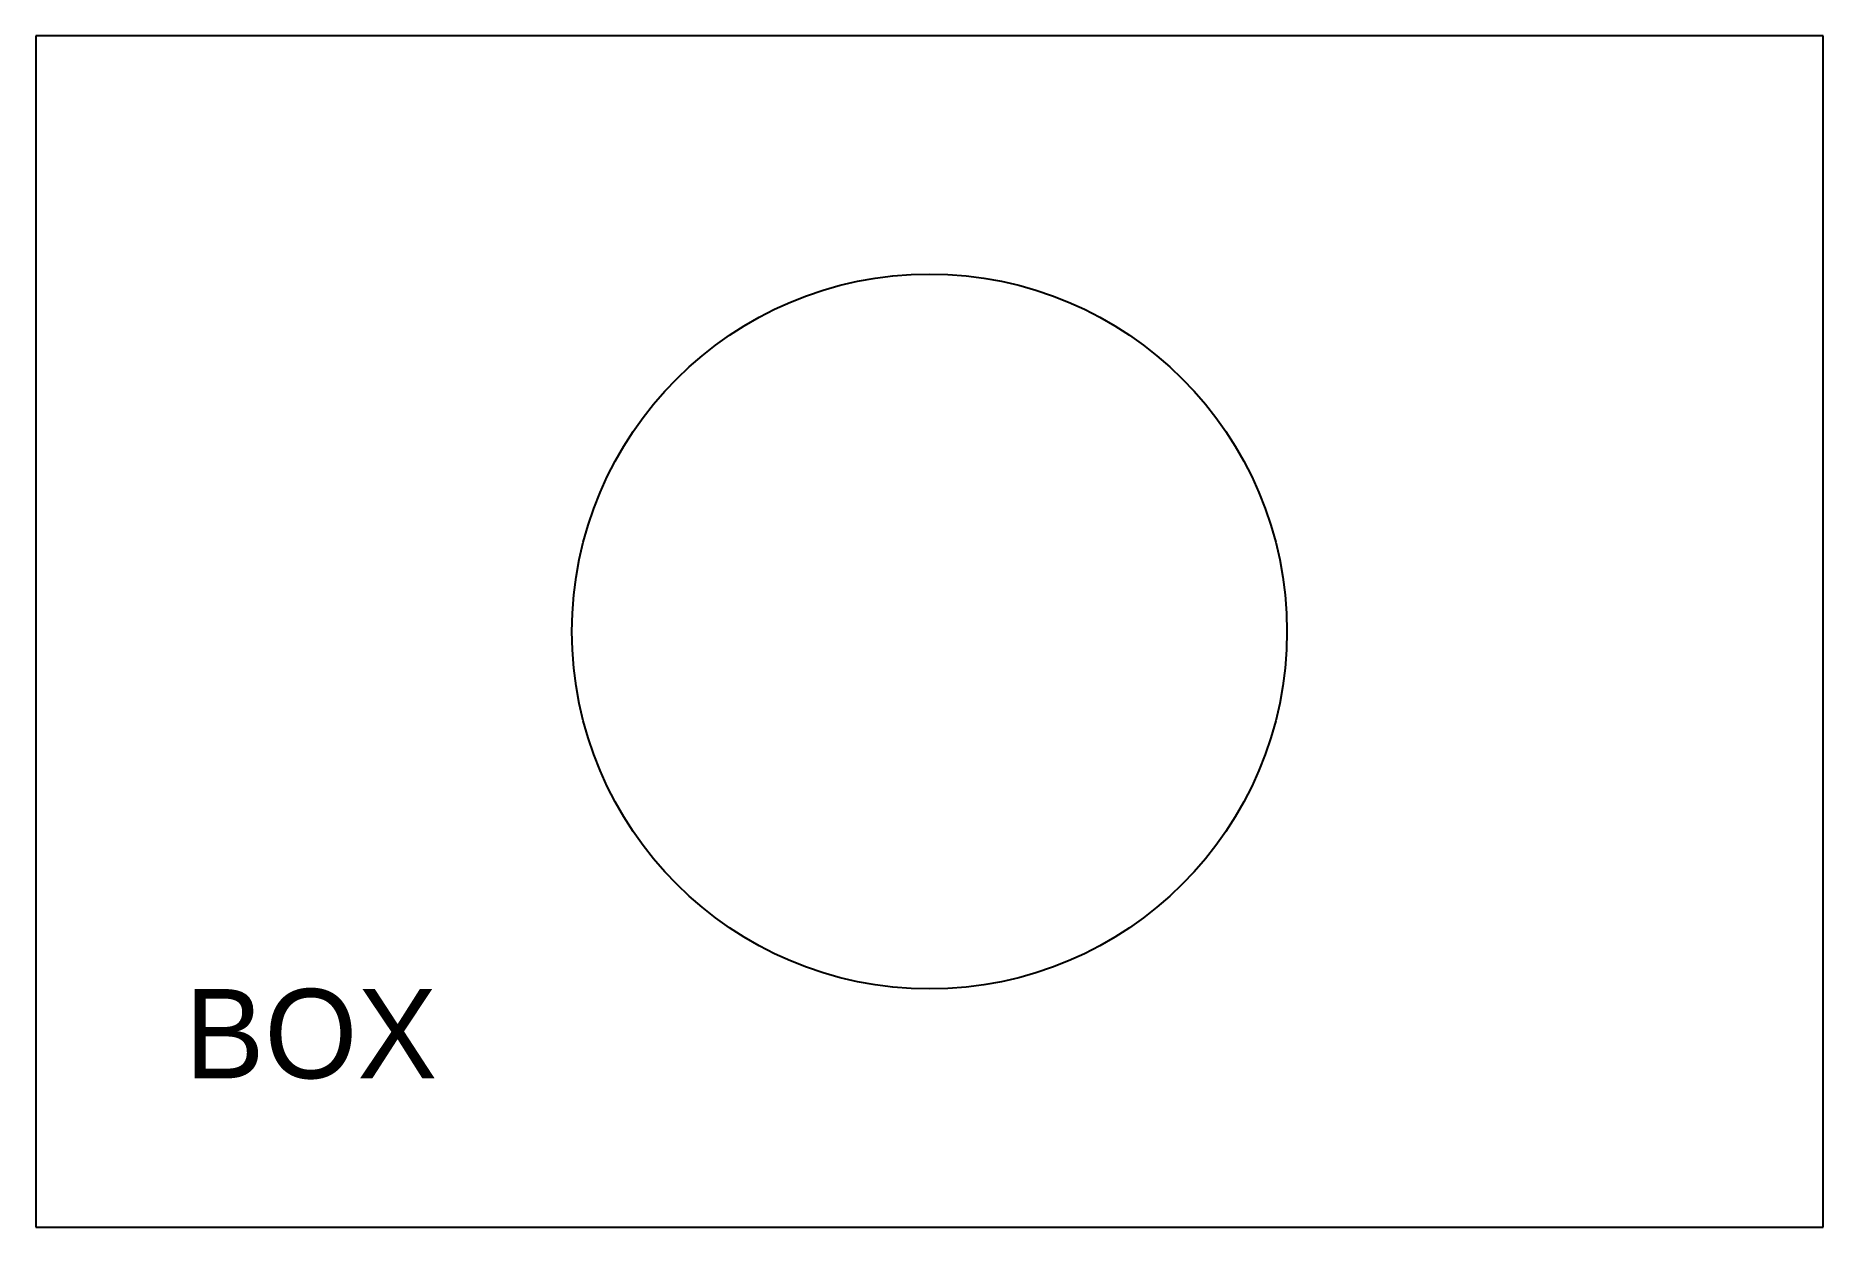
# Model space of a CAD drawing. Header units: millimetres. Extents: x 0 to 60, y 0 to 40.
import ezdxf

# ---------------------------------------------------------------- set-up
doc = ezdxf.new("R2010")
doc.units = ezdxf.units.MM
doc.layers.add('CUT', color=1, linetype='Continuous')
doc.layers.add('SCORE', color=5, linetype='Continuous')

msp = doc.modelspace()

# ---------------------------------------------------------------- linework, layer by layer
at = {"layer": 'CUT'}
for p, q in [((60, 40), (0, 40)), ((0, 40), (0, 0)), ((60, 0), (60, 40)), ((0, 0), (60, 0))]:
    msp.add_line(p, q, dxfattribs=at)
at = {"layer": 'SCORE'}
msp.add_circle((30, 20), 12, dxfattribs=at)

# ---------------------------------------------------------------- texts
msp.add_text('BOX', height=3, dxfattribs=at).set_placement((5, 5))

doc.saveas('drawing.dxf')
